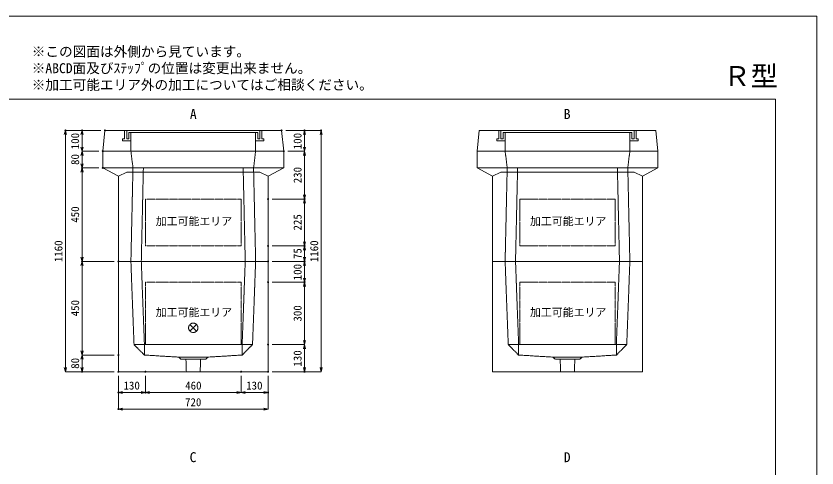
# Model space of a CAD drawing. Units: millimetres, scale not verified. Extents: x -2970 to 2970, y -2100 to 2100.
# Drawn here: x -883 to 2970, y -73 to 2100 of the extents above; entities that cross this region are included whole.
import ezdxf
from ezdxf.enums import TextEntityAlignment as Align

# ---------------------------------------------------------------- set-up
doc = ezdxf.new("R2010")
doc.units = ezdxf.units.MM
doc.header["$LTSCALE"] = 10
doc.header["$PDMODE"] = 32
doc.header["$PDSIZE"] = 5
doc.linetypes.add('LONG_DASHED1', pattern=[7, 6, -1])
doc.linetypes.add('LONG_DOUBLE_CHAIN', pattern=[21.8, 18, -1, 0.6, -0.6, 0.6, -1])
for name, color, linetype, lineweight in [('0-0_D-TTL', 7, 'Continuous', 9), ('0-1_Defpoints', 7, 'Continuous', 9), ('0-3_D-TTL-TXT', 7, 'Continuous', 9), ('0-4_D-STR-TXT', 7, 'Continuous', 9), ('0-5_D-STR-DIM', 3, 'Continuous', 9), ('0-6_0', 7, 'Continuous', 9), ('0-7_D-STR', 7, 'LONG_DASHED1', 9), ('0-9_D-STR-STR4', 134, 'LONG_DASHED1', 9), ('0-A_D-STR-STR5', 1, 'LONG_DOUBLE_CHAIN', 9)]:
    doc.layers.add(name, color=color, linetype=linetype, lineweight=lineweight)
doc.styles.add('ＭＳ ゴシック', font='')
doc.styles.get('ＭＳ ゴシック').set_extended_font_data('MS Gothic')

# ---------------------------------------------------------------- blocks, each defined once
blk = doc.blocks.new('A$C4DE05FD1')
at = {"layer": '0-0_D-TTL', "color": 134}
for p, q in [((2000, 38000), (57400, 38000)), ((57400, 38000), (57400, 2000))]:
    blk.add_line(p, q, dxfattribs=at)
at = {"layer": '0-1_Defpoints', "color": 134}
for p, q in [((0, 42000), (59400, 42000)), ((59400, 42000), (59400, 0))]:
    blk.add_line(p, q, dxfattribs=at)
at = {"layer": '0-3_D-TTL-TXT', "style": 'ＭＳ ゴシック'}
for s, p in [('※この図面は外側から見ています。', (21630.5, 39907.8)), ('※ABCD面及びｽﾃｯﾌﾟの位置は変更出来ません。', (21630.5, 39107.8)), ('※加工可能エリア外の加工についてはご相談ください。', (21630.5, 38307.8))]:
    blk.add_text(s, height=481.1, dxfattribs=at).set_placement(p, align=Align.BOTTOM_LEFT)
blk = doc.blocks.new('_Open30')
at = {"layer": '0-6_0'}
blk.add_line((0, 0), (-10, 0), dxfattribs=at)
blk.add_lwpolyline([(-10, 2.679), (0, 0), (-10, -2.679)], dxfattribs=at)
blk = doc.blocks.new('A$C31CA379A')
at = {"layer": '0-4_D-STR-TXT', "style": 'ＭＳ ゴシック'}
for s, p in [('A', (-162.9, -1095.3)), ('B', (17819.3, -1095.3)), ('C', (-175.7, -17595.3)), ('D', (17819.3, -17595.3))]:
    blk.add_text(s, height=481.1, dxfattribs=at).set_placement(p, align=Align.BOTTOM_LEFT)
blk = doc.blocks.new('A$C019679C0')
at = {"layer": '0-7_D-STR', "linetype": 'Continuous'}
for p, q in [((-4350, 0), (-4250, 1000)), ((4250, 1000), (-4250, 1000)), ((4350, 0), (4250, 1000)), ((-4350, 0), (4350, 0))]:
    blk.add_line(p, q, dxfattribs=at)
at = {"layer": '0-7_D-STR'}
for p, q in [((-3000, 0), (-3000, 900)), ((3000, 900), (3000, 0))]:
    blk.add_line(p, q, dxfattribs=at)
at = {"layer": '0-9_D-STR-STR4'}
for points in [[(-3300, 1000), (-3300, 600), (-3400, 600), (-3400, 500), (-3000, 500)], [(-3000, 900), (-3100, 900), (-3100, 600), (-3200, 600), (-3200, 1000)], [(-3000, 900), (3000, 900), (3100, 900)], [(3300, 1000), (3300, 600), (3400, 600), (3400, 500), (3000, 500)], [(3100, 900), (3100, 600), (3200, 600), (3200, 1000)]]:
    blk.add_lwpolyline(points, dxfattribs=at)
blk = doc.blocks.new('A$C4FB20316')
at = {"layer": '0-7_D-STR', "linetype": 'Continuous'}
for p, q in [((-4350, 4500), (-4350, 5300)), ((-4350, 5300), (4350, 5300)), ((4350, 5300), (4350, 4500)), ((-3600, 4100), (-4350, 4500)), ((4350, 4500), (-4350, 4500)), ((-3600, 4100), (-3200, 4300)), ((3600, 4100), (4350, 4500)), ((-3600, 0), (-3600, 4100)), ((3600, 4100), (3600, 0)), ((-3600, 0), (3600, 0))]:
    blk.add_line(p, q, dxfattribs=at)
at = {"layer": '0-7_D-STR'}
for p, q in [((-3000, 5300), (-2900, 4500)), ((3000, 5300), (2900, 4500)), ((-2900, 4500), (-3000, 0)), ((-2400, 4500), (-2500, 0)), ((2400, 4500), (2500, 0)), ((2900, 4500), (3000, 0))]:
    blk.add_line(p, q, dxfattribs=at)
at = {"layer": '0-7_D-STR', "linetype": 'Continuous'}
blk.add_lwpolyline([(3600, 4100), (3200, 4300), (-3200, 4300)], dxfattribs=at)
at = {"layer": '0-A_D-STR-STR5'}
for p, q in [((2300, 3000), (2300, 750)), ((2300, 750), (-2300, 750))]:
    blk.add_line(p, q, dxfattribs=at)
blk.add_lwpolyline([(2300, 3000), (-2300, 3000), (-2300, 750)], dxfattribs=at)
blk = doc.blocks.new('A$C2CAF1EE5')
at = {"layer": '0-7_D-STR', "linetype": 'Continuous'}
for p, q in [((-3600, -5300), (-3600, 0)), ((-3600, 0), (3600, 0)), ((3600, -5300), (3600, 0)), ((-3600, -5300), (3600, -5300))]:
    blk.add_line(p, q, dxfattribs=at)
at = {"layer": '0-7_D-STR'}
for p, q in [((-3000, 0), (-2850, -4000)), ((-2500, 0), (-2350, -4000)), ((2500, 0), (2350, -4000)), ((3000, 0), (2850, -4000)), ((-2350, -4500), (-2850, -4000)), ((-2850, -4000), (2850, -4000)), ((-2350, -4500), (-2350, -4000)), ((2350, -4500), (2850, -4000)), ((2350, -4500), (2350, -4000)), ((-2350, -4500), (-700, -4600)), ((700, -4600), (-700, -4600)), ((-600, -4690), (-700, -4600)), ((600, -4690), (700, -4600)), ((2350, -4500), (700, -4600)), ((600, -4690), (-600, -4690)), ((-333, -5300), (-352.5, -4690)), ((333, -5300), (352.5, -4690))]:
    blk.add_line(p, q, dxfattribs=at)
at = {"layer": '0-A_D-STR-STR5'}
for p, q in [((2300, -1000), (2300, -4000)), ((2300, -4000), (-2300, -4000))]:
    blk.add_line(p, q, dxfattribs=at)
blk.add_lwpolyline([(2300, -1000), (-2300, -1000), (-2300, -4000)], dxfattribs=at)
blk = doc.blocks.new('A$C1C640AAB')
at = {"layer": '0-A_D-STR-STR5'}
for p, q in [((-159.1, -159.1), (159.1, 159.1)), ((-159.1, 159.1), (159.1, -159.1))]:
    blk.add_line(p, q, dxfattribs=at)
blk.add_circle((0, 0), 225, dxfattribs=at)
blk = doc.blocks.new('A$C292c5d49')
at = {"layer": '0-7_D-STR'}
blk.add_blockref('A$C2CAF1EE5', (0, 0), dxfattribs=at)
at = {"layer": '0-A_D-STR-STR5'}
blk.add_blockref('A$C1C640AAB', (0, -3190), dxfattribs=at)

msp = doc.modelspace()

# ---------------------------------------------------------------- linework, layer by layer
at = {"layer": '0-1_Defpoints'}
for p in [(-645, 1550), (-565, 1550), (-455, 1550), (395, 1550), (505, 1550), (585, 1550), (-465, 1450), (405, 1450), (-565, 1370), (-465, 1370), (330, 1220), (505, 1220), (330, 995), (505, 995), (-565, 920), (-390, 920), (330, 920), (505, 920), (330, 820), (330, 820), (505, 820), (330, 520), (-390, 470), (-565, 390), (-390, 390), (-390, 390), (-260, 390), (200, 390), (330, 390), (330, 390), (505, 390), (-390, 290), (-260, 290), (330, 290), (-390, 210)]:
    msp.add_point(p, dxfattribs=at)
at = {"layer": '0-5_D-STR-DIM'}
for p, q in [((-475, 1550), (-645, 1550)), ((-475, 1550), (-565, 1550)), ((415, 1550), (505, 1550)), ((415, 1550), (585, 1550)), ((-645, 410), (-645, 1530)), ((-565, 1470), (-565, 1530)), ((505, 1470), (505, 1530)), ((585, 410), (585, 1530)), ((-485, 1450), (-565, 1450)), ((-485, 1450), (-565, 1450)), ((-565, 1430), (-565, 1390)), ((425, 1450), (505, 1450)), ((425, 1450), (505, 1450)), ((505, 1430), (505, 1240)), ((-485, 1370), (-565, 1370)), ((-485, 1370), (-565, 1370)), ((-565, 940), (-565, 1350)), ((350, 1220), (505, 1220)), ((350, 1220), (505, 1220)), ((505, 1015), (505, 1200)), ((350, 995), (505, 995)), ((350, 995), (505, 995)), ((505, 940), (505, 975)), ((-410, 920), (-565, 920)), ((-410, 920), (-565, 920)), ((-565, 490), (-565, 900)), ((350, 920), (505, 920)), ((350, 920), (505, 920)), ((505, 840), (505, 900)), ((350, 820), (505, 820)), ((350, 820), (505, 820)), ((505, 540), (505, 800)), ((350, 520), (505, 520)), ((350, 520), (505, 520)), ((-410, 470), (-565, 470)), ((-410, 470), (-565, 470)), ((505, 500), (505, 410)), ((-565, 450), (-565, 410)), ((-410, 390), (-645, 390)), ((-410, 390), (-565, 390)), ((350, 390), (505, 390)), ((350, 390), (585, 390)), ((-390, 370), (-390, 210)), ((-390, 370), (-390, 290)), ((-260, 370), (-260, 290)), ((-260, 370), (-260, 290)), ((200, 370), (200, 290)), ((200, 370), (200, 290)), ((330, 370), (330, 290)), ((330, 370), (330, 210)), ((-280, 290), (-370, 290)), ((180, 290), (-240, 290)), ((220, 290), (310, 290)), ((310, 210), (-370, 210))]:
    msp.add_line(p, q, dxfattribs=at)

# ---------------------------------------------------------------- block references
at = {"layer": '0-0_D-TTL', "xscale": 0.1, "yscale": 0.1}
msp.add_blockref('A$C4DE05FD1', (-2970, -2100), dxfattribs=at)
at = {"layer": '0-4_D-STR-TXT', "xscale": 0.1, "yscale": 0.1}
msp.add_blockref('A$C31CA379A', (-30, 1700), dxfattribs=at)
at = {"layer": '0-5_D-STR-DIM', "xscale": 2, "yscale": 2}
for p, rotation in [((-645, 1550), 90), ((-565, 1550), 90), ((505, 1550), 90), ((585, 1550), 90), ((-565, 1450), 270), ((505, 1450), 270), ((-565, 1450), 90), ((505, 1450), 90), ((-565, 1370), 270), ((-565, 1370), 90), ((505, 1220), 270), ((505, 1220), 90), ((505, 995), 270), ((505, 995), 90), ((-565, 920), 270), ((505, 920), 270), ((-565, 920), 90), ((505, 920), 90), ((505, 820), 270), ((505, 820), 90), ((505, 520), 270), ((505, 520), 90), ((-565, 470), 270), ((-565, 470), 90), ((-645, 390), 270), ((-565, 390), 270), ((505, 390), 270), ((585, 390), 270), ((-390, 290), 180), ((-260, 290), 180), ((200, 290), 180), ((-390, 210), 180)]:
    msp.add_blockref('_Open30', p, dxfattribs=dict(at, rotation=rotation))
for p in [(-260, 290), (200, 290), (330, 290), (330, 210)]:
    msp.add_blockref('_Open30', p, dxfattribs=at)
at = {"layer": '0-7_D-STR', "xscale": 0.1, "yscale": 0.1}
for name, p in [('A$C019679C0', (-30, 1450)), ('A$C019679C0', (1770, 1450)), ('A$C4FB20316', (-30, 920)), ('A$C4FB20316', (1770, 920)), ('A$C292c5d49', (-30, 920)), ('A$C2CAF1EE5', (1770, 920))]:
    msp.add_blockref(name, p, dxfattribs=at)

# ---------------------------------------------------------------- texts
at = {"layer": '0-3_D-TTL-TXT', "style": 'ＭＳ ゴシック'}
msp.add_text('Ｒ型', height=96.21, dxfattribs=at).set_placement((2519.74, 1734.55), align=Align.BOTTOM_LEFT)
at = {"layer": '0-5_D-STR-DIM', "style": 'ＭＳ ゴシック'}
for s, p in [('100', (-567.6, 1459.48)), ('100', (502.4, 1459.48)), ('80', (-567.6, 1383.9)), ('230', (502.4, 1295.8)), ('450', (-567.6, 1106.2)), ('225', (502.4, 1068.82)), ('1160', (-647.6, 916.48)), ('1160', (582.4, 916.48)), ('75', (502.4, 931.42)), ('100', (502.4, 829.48)), ('450', (-567.6, 656.2)), ('300', (502.4, 630.9)), ('130', (502.4, 414.48)), ('80', (-567.6, 403.9))]:
    msp.add_text(s, height=38.49, rotation=90, dxfattribs=at).set_placement(p, align=Align.BOTTOM_LEFT)
for s, p in [('130', (-365.52, 292.6)), ('460', (-68.8, 292.6)), ('130', (224.48, 292.6)), ('720', (-69.6, 212.6))]:
    msp.add_text(s, height=38.49, dxfattribs=at).set_placement(p, align=Align.BOTTOM_LEFT)
at = {"layer": '0-A_D-STR-STR5', "style": 'ＭＳ ゴシック'}
for p in [(-210.48, 1082.43), (1589.52, 1082.43), (-210.48, 644.7), (1589.52, 644.7)]:
    msp.add_text('加工可能エリア', height=38.49, dxfattribs=at).set_placement(p, align=Align.BOTTOM_LEFT)

doc.saveas('drawing.dxf')
